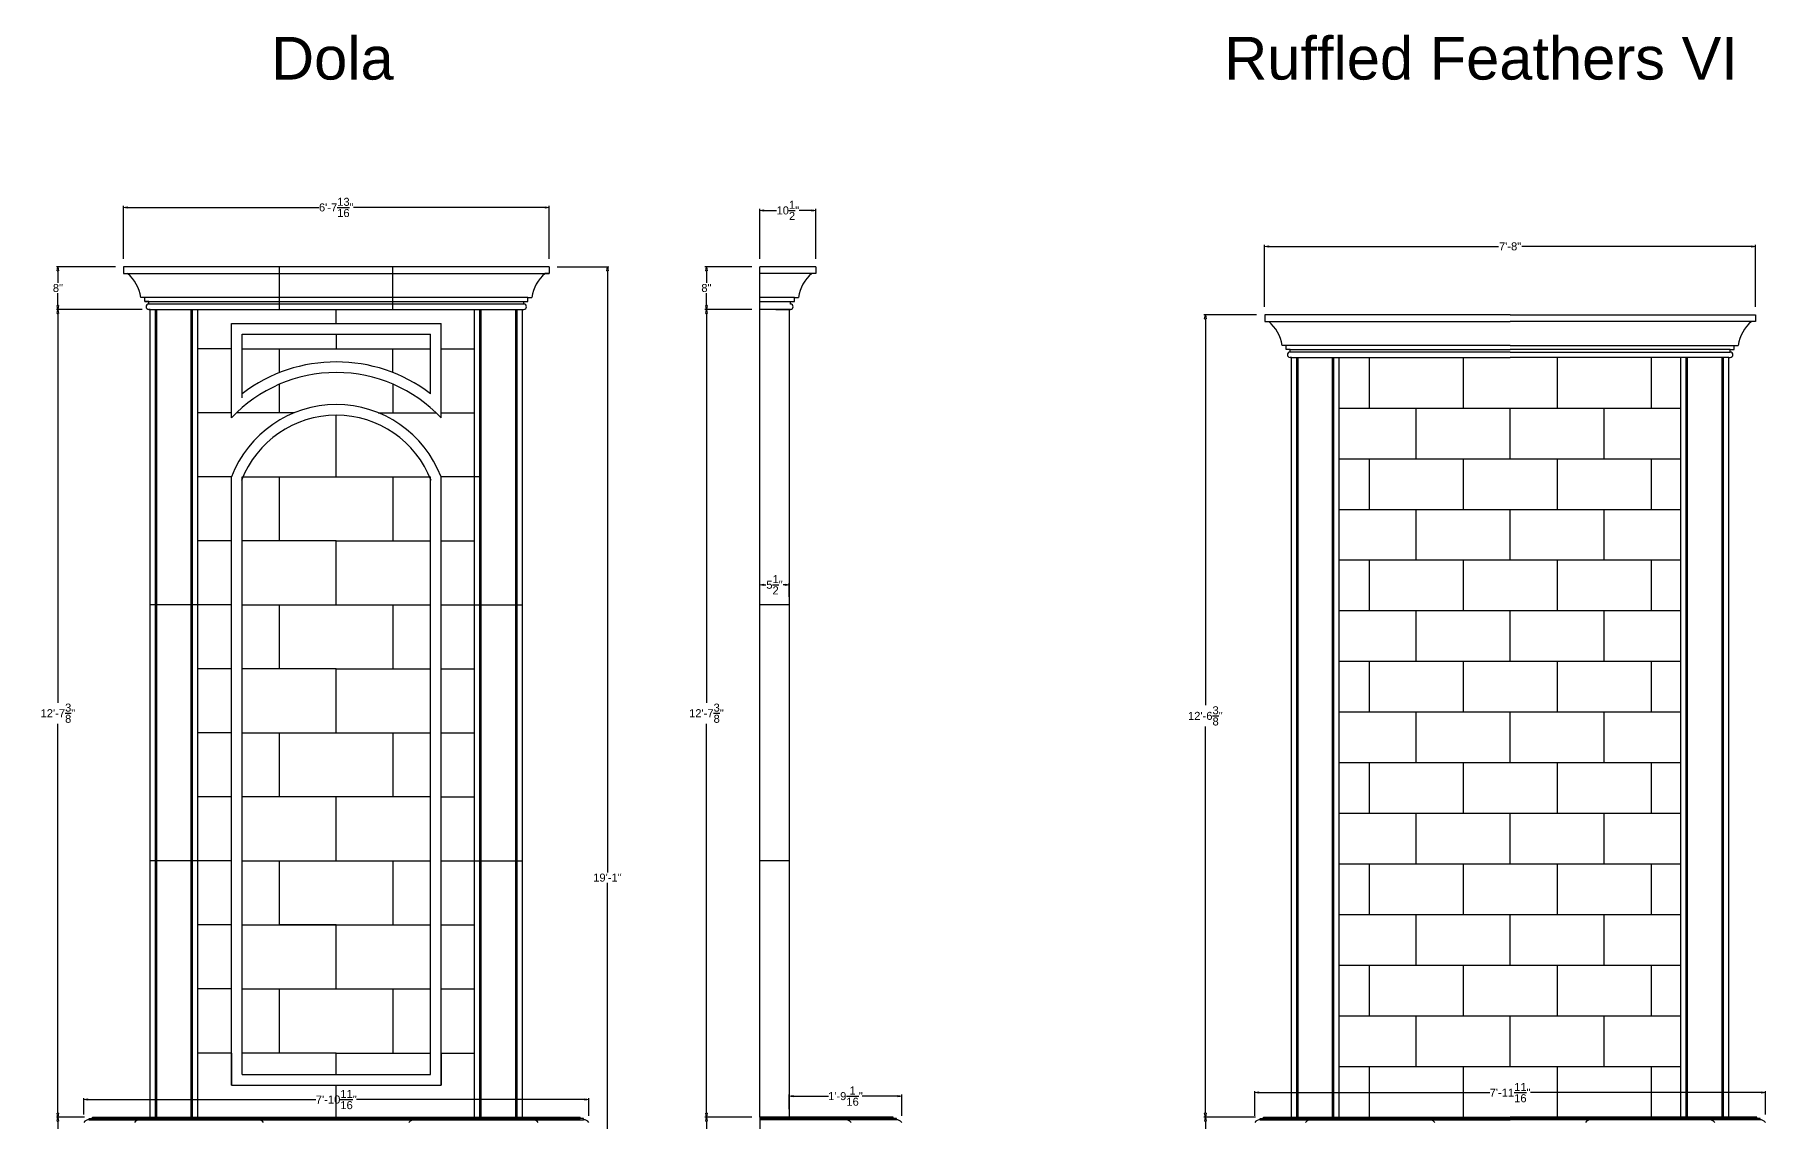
# Model space of a CAD drawing. Header units: millimetres. Extents: x 1155 to 2227, y 540 to 1342.
# Drawn here: x 1402.5 to 1726.9, y 1137.9 to 1341.8 of the extents above; entities that cross this region are included whole.
import ezdxf

# ---------------------------------------------------------------- set-up
doc = ezdxf.new("R2010")
doc.units = ezdxf.units.MM
doc.layers.add('dimension', color=4, linetype='Continuous')
doc.layers.add('text', color=4, linetype='Continuous')
doc.styles.get("Standard").update_dxf_attribs({"font": 'arial.ttf'})
doc.dimstyles.new('25', dxfattribs={"dimscale": 1.5, "dimtxt": 1, "dimasz": 0.5, "dimexe": 0.1875, "dimexo": 1, "dimgap": 0.125, "dimtad": 0, "dimtih": 1, "dimtoh": 1, "dimdec": 4, "dimzin": 4, "dimdsep": 46, "dimlunit": 4, "dimtxsty": 'Standard', "dimblk1": 'CLOSEDBLANK', "dimblk2": 'CLOSEDBLANK', "dimsah": 1, "dimcen": -1, "dimclrd": 256, "dimclre": 256, "dimclrt": 256, "dimadec": 0, "dimazin": 0, "dimtfac": 1, "dimtdec": 4, "dimtofl": 0, "dimtmove": 0, "dimatfit": 3, "dimldrblk": 'CLOSEDBLANK', "dimfxl": 1, "dimtolj": 1, "dimtzin": 4, "dimarcsym": 0})

# ---------------------------------------------------------------- blocks, each defined once
blk = doc.blocks.new('_CLOSEDBLANK')
at = {"color": 0, "linetype": 'ByBlock'}
for p, q in [((-1, 0.17), (0, 0)), ((-1, 0.17), (-1, -0.17)), ((0, 0), (-1, -0.17))]:
    blk.add_line(p, q, dxfattribs=at)
blk = doc.blocks.new('*D271')
at = {"layer": 'Defpoints', "color": 0, "transparency": 16777216}
for p in [(1498.92, 1309.42), (1419.13, 1298.31), (1498.92, 1298.31)]:
    blk.add_point(p, dxfattribs=at)
at = {"layer": 'dimension', "lineweight": -2, "transparency": 16777216}
for p, q in [((1419.13, 1299.81), (1419.13, 1309.7)), ((1419.88, 1309.42), (1455.78, 1309.42)), ((1498.17, 1309.42), (1462.26, 1309.42)), ((1498.92, 1299.81), (1498.92, 1309.7))]:
    blk.add_line(p, q, dxfattribs=at)
at = {"layer": 'dimension', "lineweight": -2, "transparency": 16777216, "xscale": 0.75, "yscale": 0.75, "zscale": 0.75, "rotation": 180}
blk.add_blockref('_CLOSEDBLANK', (1419.13, 1309.42), dxfattribs=at)
at = {"layer": 'dimension', "lineweight": -2, "transparency": 16777216, "xscale": 0.75, "yscale": 0.75, "zscale": 0.75}
blk.add_blockref('_CLOSEDBLANK', (1498.92, 1309.42), dxfattribs=at)
at = {"layer": 'dimension', "transparency": 16777216, "insert": (1459.02, 1309.42), "char_height": 1.5, "attachment_point": 5}
blk.add_mtext('\\A1;6\'-7{\\H1.000000x;\\S13/16;}"', dxfattribs=at)
blk = doc.blocks.new('*D272')
at = {"layer": 'Defpoints', "color": 0, "transparency": 16777216}
for p in [(1538.4, 1308.86), (1538.4, 1298.31), (1548.9, 1298.31)]:
    blk.add_point(p, dxfattribs=at)
at = {"layer": 'dimension', "lineweight": -2, "transparency": 16777216}
for p, q in [((1538.4, 1299.81), (1538.4, 1309.14)), ((1539.15, 1308.86), (1541.54, 1308.86)), ((1548.15, 1308.86), (1545.76, 1308.86)), ((1548.9, 1299.81), (1548.9, 1309.14))]:
    blk.add_line(p, q, dxfattribs=at)
at = {"layer": 'dimension', "lineweight": -2, "transparency": 16777216, "xscale": 0.75, "yscale": 0.75, "zscale": 0.75, "rotation": 180}
blk.add_blockref('_CLOSEDBLANK', (1538.4, 1308.86), dxfattribs=at)
at = {"layer": 'dimension', "lineweight": -2, "transparency": 16777216, "xscale": 0.75, "yscale": 0.75, "zscale": 0.75}
blk.add_blockref('_CLOSEDBLANK', (1548.9, 1308.86), dxfattribs=at)
at = {"layer": 'dimension', "transparency": 16777216, "insert": (1543.65, 1308.86), "char_height": 1.5, "attachment_point": 5}
blk.add_mtext('\\A1;10{\\H1.000000x;\\S1/2;}"', dxfattribs=at)
blk = doc.blocks.new('*D273')
at = {"layer": 'Defpoints', "color": 0, "transparency": 16777216}
for p in [(1543.9, 1238.7), (1538.4, 1234.94), (1543.9, 1234.94)]:
    blk.add_point(p, dxfattribs=at)
at = {"layer": 'dimension', "lineweight": -2, "transparency": 16777216}
for p, q in [((1538.4, 1236.44), (1538.4, 1238.98)), ((1539.15, 1238.7), (1539.55, 1238.7)), ((1543.15, 1238.7), (1542.75, 1238.7)), ((1543.9, 1236.44), (1543.9, 1238.98))]:
    blk.add_line(p, q, dxfattribs=at)
at = {"layer": 'dimension', "lineweight": -2, "transparency": 16777216, "xscale": 0.75, "yscale": 0.75, "zscale": 0.75, "rotation": 180}
blk.add_blockref('_CLOSEDBLANK', (1538.4, 1238.7), dxfattribs=at)
at = {"layer": 'dimension', "lineweight": -2, "transparency": 16777216, "xscale": 0.75, "yscale": 0.75, "zscale": 0.75}
blk.add_blockref('_CLOSEDBLANK', (1543.9, 1238.7), dxfattribs=at)
at = {"layer": 'dimension', "transparency": 16777216, "insert": (1541.15, 1238.7), "char_height": 1.5, "attachment_point": 5}
blk.add_mtext('\\A1;5{\\H1.000000x;\\S1/2;}"', dxfattribs=at)
blk = doc.blocks.new('*D274')
at = {"layer": 'Defpoints', "color": 0, "transparency": 16777216}
for p in [(1538.4, 1298.31), (1528.39, 1290.31), (1538.4, 1290.31)]:
    blk.add_point(p, dxfattribs=at)
at = {"layer": 'dimension', "lineweight": -2, "transparency": 16777216}
for p, q in [((1536.9, 1298.31), (1528.11, 1298.31)), ((1528.39, 1297.56), (1528.39, 1295.26)), ((1528.39, 1291.06), (1528.39, 1293.35)), ((1536.9, 1290.31), (1528.11, 1290.31))]:
    blk.add_line(p, q, dxfattribs=at)
at = {"layer": 'dimension', "lineweight": -2, "transparency": 16777216, "xscale": 0.75, "yscale": 0.75, "zscale": 0.75}
for p, rotation in [((1528.39, 1298.31), 90), ((1528.39, 1290.31), 270)]:
    blk.add_blockref('_CLOSEDBLANK', p, dxfattribs=dict(at, rotation=rotation))
at = {"layer": 'dimension', "transparency": 16777216, "insert": (1528.39, 1294.31), "char_height": 1.5, "attachment_point": 5}
blk.add_mtext('\\A1;8"', dxfattribs=at)
blk = doc.blocks.new('*D275')
at = {"layer": 'Defpoints', "color": 0, "transparency": 16777216}
for p in [(1538.4, 1290.31), (1528.39, 1138.94), (1538.4, 1138.94)]:
    blk.add_point(p, dxfattribs=at)
at = {"layer": 'dimension', "lineweight": -2, "transparency": 16777216}
for p, q in [((1536.9, 1290.31), (1528.11, 1290.31)), ((1528.39, 1289.56), (1528.39, 1216.59)), ((1528.39, 1139.69), (1528.39, 1212.66)), ((1536.9, 1138.94), (1528.11, 1138.94))]:
    blk.add_line(p, q, dxfattribs=at)
at = {"layer": 'dimension', "lineweight": -2, "transparency": 16777216, "xscale": 0.75, "yscale": 0.75, "zscale": 0.75}
for p, rotation in [((1528.39, 1290.31), 90), ((1528.39, 1138.94), 270)]:
    blk.add_blockref('_CLOSEDBLANK', p, dxfattribs=dict(at, rotation=rotation))
at = {"layer": 'dimension', "transparency": 16777216, "insert": (1528.39, 1214.63), "char_height": 1.5, "attachment_point": 5}
blk.add_mtext('\\A1;12\'-7{\\H1.000000x;\\S3/8;}"', dxfattribs=at)
blk = doc.blocks.new('*D276')
at = {"layer": 'Defpoints', "color": 0, "transparency": 16777216}
for p in [(1538.4, 1138.94), (1528.4, 1071.31), (1538.4, 1071.31)]:
    blk.add_point(p, dxfattribs=at)
at = {"layer": 'dimension', "lineweight": -2, "transparency": 16777216}
for p, q in [((1536.9, 1138.94), (1528.12, 1138.94)), ((1528.4, 1138.19), (1528.4, 1107.09)), ((1528.4, 1072.06), (1528.4, 1103.16)), ((1536.9, 1071.31), (1528.12, 1071.31))]:
    blk.add_line(p, q, dxfattribs=at)
at = {"layer": 'dimension', "lineweight": -2, "transparency": 16777216, "xscale": 0.75, "yscale": 0.75, "zscale": 0.75}
for p, rotation in [((1528.4, 1138.94), 90), ((1528.4, 1071.31), 270)]:
    blk.add_blockref('_CLOSEDBLANK', p, dxfattribs=dict(at, rotation=rotation))
at = {"layer": 'dimension', "transparency": 16777216, "insert": (1528.4, 1105.13), "char_height": 1.5, "attachment_point": 5}
blk.add_mtext('\\A1;5\'-7{\\H1.000000x;\\S5/8;}"', dxfattribs=at)
blk = doc.blocks.new('*D279')
at = {"layer": 'Defpoints', "color": 0, "transparency": 16777216}
for p in [(1413.31, 1138.94), (1406.85, 1069.31), (1419.52, 1069.31)]:
    blk.add_point(p, dxfattribs=at)
at = {"layer": 'dimension', "lineweight": -2, "transparency": 16777216}
for p, q in [((1411.81, 1138.94), (1406.57, 1138.94)), ((1406.85, 1138.19), (1406.85, 1106.09)), ((1406.85, 1070.06), (1406.85, 1102.16)), ((1418.02, 1069.31), (1406.57, 1069.31))]:
    blk.add_line(p, q, dxfattribs=at)
at = {"layer": 'dimension', "lineweight": -2, "transparency": 16777216, "xscale": 0.75, "yscale": 0.75, "zscale": 0.75}
for p, rotation in [((1406.85, 1138.94), 90), ((1406.85, 1069.31), 270)]:
    blk.add_blockref('_CLOSEDBLANK', p, dxfattribs=dict(at, rotation=rotation))
at = {"layer": 'dimension', "transparency": 16777216, "insert": (1406.85, 1104.13), "char_height": 1.5, "attachment_point": 5}
blk.add_mtext('\\A1;5\'-9{\\H1.000000x;\\S5/8;}"', dxfattribs=at)
blk = doc.blocks.new('*D280')
at = {"layer": 'Defpoints', "color": 0, "transparency": 16777216}
for p in [(1506.37, 1142.23), (1411.68, 1137.94), (1506.37, 1137.69)]:
    blk.add_point(p, dxfattribs=at)
at = {"layer": 'dimension', "lineweight": -2, "transparency": 16777216}
for p, q in [((1411.68, 1139.44), (1411.68, 1142.51)), ((1412.43, 1142.23), (1455.21, 1142.23)), ((1505.62, 1142.23), (1462.84, 1142.23)), ((1506.37, 1139.19), (1506.37, 1142.51))]:
    blk.add_line(p, q, dxfattribs=at)
at = {"layer": 'dimension', "lineweight": -2, "transparency": 16777216, "xscale": 0.75, "yscale": 0.75, "zscale": 0.75, "rotation": 180}
blk.add_blockref('_CLOSEDBLANK', (1411.68, 1142.23), dxfattribs=at)
at = {"layer": 'dimension', "lineweight": -2, "transparency": 16777216, "xscale": 0.75, "yscale": 0.75, "zscale": 0.75}
blk.add_blockref('_CLOSEDBLANK', (1506.37, 1142.23), dxfattribs=at)
at = {"layer": 'dimension', "transparency": 16777216, "insert": (1459.02, 1142.23), "char_height": 1.5, "attachment_point": 5}
blk.add_mtext('\\A1;7\'-10{\\H1.000000x;\\S11/16;}"', dxfattribs=at)
blk = doc.blocks.new('*D281')
at = {"layer": 'Defpoints', "color": 0, "transparency": 16777216}
for p in [(1543.9, 1142.87), (1543.9, 1138.94), (1564.99, 1137.69)]:
    blk.add_point(p, dxfattribs=at)
at = {"layer": 'dimension', "lineweight": -2, "transparency": 16777216}
for p, q in [((1543.9, 1140.44), (1543.9, 1143.15)), ((1544.65, 1142.87), (1551.28, 1142.87)), ((1564.24, 1142.87), (1557.61, 1142.87)), ((1564.99, 1139.19), (1564.99, 1143.15))]:
    blk.add_line(p, q, dxfattribs=at)
at = {"layer": 'dimension', "lineweight": -2, "transparency": 16777216, "xscale": 0.75, "yscale": 0.75, "zscale": 0.75, "rotation": 180}
blk.add_blockref('_CLOSEDBLANK', (1543.9, 1142.87), dxfattribs=at)
at = {"layer": 'dimension', "lineweight": -2, "transparency": 16777216, "xscale": 0.75, "yscale": 0.75, "zscale": 0.75}
blk.add_blockref('_CLOSEDBLANK', (1564.99, 1142.87), dxfattribs=at)
at = {"layer": 'dimension', "transparency": 16777216, "insert": (1554.44, 1142.87), "char_height": 1.5, "attachment_point": 5}
blk.add_mtext('\\A1;1\'-9{\\H1.000000x;\\S1/16;}"', dxfattribs=at)
blk = doc.blocks.new('*D286')
at = {"layer": 'Defpoints', "color": 0, "transparency": 16777216}
for p in [(1498.92, 1298.31), (1498.52, 1069.31), (1509.84, 1069.31)]:
    blk.add_point(p, dxfattribs=at)
at = {"layer": 'dimension', "lineweight": -2, "transparency": 16777216}
for p, q in [((1500.42, 1298.31), (1510.12, 1298.31)), ((1509.84, 1297.56), (1509.84, 1184.76)), ((1509.84, 1070.06), (1509.84, 1182.85)), ((1500.02, 1069.31), (1510.12, 1069.31))]:
    blk.add_line(p, q, dxfattribs=at)
at = {"layer": 'dimension', "lineweight": -2, "transparency": 16777216, "xscale": 0.75, "yscale": 0.75, "zscale": 0.75}
for p, rotation in [((1509.84, 1298.31), 90), ((1509.84, 1069.31), 270)]:
    blk.add_blockref('_CLOSEDBLANK', p, dxfattribs=dict(at, rotation=rotation))
at = {"layer": 'dimension', "transparency": 16777216, "insert": (1509.84, 1183.81), "char_height": 1.5, "attachment_point": 5}
blk.add_mtext('\\A1;19\'-1"', dxfattribs=at)
blk = doc.blocks.new('*D289')
at = {"layer": 'Defpoints', "color": 0, "transparency": 16777216}
for p in [(1621.93, 1138.94), (1632.81, 1138.94), (1632.17, 1069.31)]:
    blk.add_point(p, dxfattribs=at)
at = {"layer": 'dimension', "lineweight": -2, "transparency": 16777216}
for p, q in [((1631.31, 1138.94), (1621.65, 1138.94)), ((1621.93, 1138.19), (1621.93, 1106.09)), ((1621.93, 1070.06), (1621.93, 1102.16)), ((1630.67, 1069.31), (1621.65, 1069.31))]:
    blk.add_line(p, q, dxfattribs=at)
at = {"layer": 'dimension', "lineweight": -2, "transparency": 16777216, "xscale": 0.75, "yscale": 0.75, "zscale": 0.75}
for p, rotation in [((1621.93, 1138.94), 90), ((1621.93, 1069.31), 270)]:
    blk.add_blockref('_CLOSEDBLANK', p, dxfattribs=dict(at, rotation=rotation))
at = {"layer": 'dimension', "transparency": 16777216, "insert": (1621.93, 1104.13), "char_height": 1.5, "attachment_point": 5}
blk.add_mtext('\\A1;5\'-9{\\H1.000000x;\\S5/8;}"', dxfattribs=at)
blk = doc.blocks.new('*D294')
at = {"layer": 'Defpoints', "color": 0, "transparency": 16777216}
for p in [(1621.9, 1289.31), (1633.02, 1289.31), (1632.81, 1138.94)]:
    blk.add_point(p, dxfattribs=at)
at = {"layer": 'dimension', "lineweight": -2, "transparency": 16777216}
for p, q in [((1631.52, 1289.31), (1621.62, 1289.31)), ((1621.9, 1288.56), (1621.9, 1216.11)), ((1621.9, 1139.69), (1621.9, 1212.14)), ((1631.31, 1138.94), (1621.62, 1138.94))]:
    blk.add_line(p, q, dxfattribs=at)
at = {"layer": 'dimension', "lineweight": -2, "transparency": 16777216, "xscale": 0.75, "yscale": 0.75, "zscale": 0.75}
for p, rotation in [((1621.9, 1289.31), 90), ((1621.9, 1138.94), 270)]:
    blk.add_blockref('_CLOSEDBLANK', p, dxfattribs=dict(at, rotation=rotation))
at = {"layer": 'dimension', "transparency": 16777216, "insert": (1621.9, 1214.13), "char_height": 1.5, "attachment_point": 5}
blk.add_mtext('\\A1;12\'-6{\\H1.000000x;\\S3/8;}"', dxfattribs=at)
blk = doc.blocks.new('*D295')
at = {"layer": 'Defpoints', "color": 0, "transparency": 16777216}
for p in [(1725.02, 1302.11), (1633.02, 1289.31), (1725.02, 1289.31)]:
    blk.add_point(p, dxfattribs=at)
at = {"layer": 'dimension', "lineweight": -2, "transparency": 16777216}
for p, q in [((1633.02, 1290.81), (1633.02, 1302.4)), ((1633.77, 1302.11), (1676.85, 1302.11)), ((1724.27, 1302.11), (1681.2, 1302.11)), ((1725.02, 1290.81), (1725.02, 1302.4))]:
    blk.add_line(p, q, dxfattribs=at)
at = {"layer": 'dimension', "lineweight": -2, "transparency": 16777216, "xscale": 0.75, "yscale": 0.75, "zscale": 0.75, "rotation": 180}
blk.add_blockref('_CLOSEDBLANK', (1633.02, 1302.11), dxfattribs=at)
at = {"layer": 'dimension', "lineweight": -2, "transparency": 16777216, "xscale": 0.75, "yscale": 0.75, "zscale": 0.75}
blk.add_blockref('_CLOSEDBLANK', (1725.02, 1302.11), dxfattribs=at)
at = {"layer": 'dimension', "transparency": 16777216, "insert": (1679.02, 1302.11), "char_height": 1.5, "attachment_point": 5}
blk.add_mtext('\\A1;7\'-8"', dxfattribs=at)
blk = doc.blocks.new('*D296')
at = {"layer": 'Defpoints', "color": 0, "transparency": 16777216}
for p in [(1726.87, 1143.52), (1631.18, 1137.69), (1726.87, 1137.94)]:
    blk.add_point(p, dxfattribs=at)
at = {"layer": 'dimension', "lineweight": -2, "transparency": 16777216}
for p, q in [((1631.18, 1139.19), (1631.18, 1143.8)), ((1631.93, 1143.52), (1675.21, 1143.52)), ((1726.12, 1143.52), (1682.84, 1143.52)), ((1726.87, 1139.44), (1726.87, 1143.8))]:
    blk.add_line(p, q, dxfattribs=at)
at = {"layer": 'dimension', "lineweight": -2, "transparency": 16777216, "xscale": 0.75, "yscale": 0.75, "zscale": 0.75, "rotation": 180}
blk.add_blockref('_CLOSEDBLANK', (1631.18, 1143.52), dxfattribs=at)
at = {"layer": 'dimension', "lineweight": -2, "transparency": 16777216, "xscale": 0.75, "yscale": 0.75, "zscale": 0.75}
blk.add_blockref('_CLOSEDBLANK', (1726.87, 1143.52), dxfattribs=at)
at = {"layer": 'dimension', "transparency": 16777216, "insert": (1679.02, 1143.52), "char_height": 1.5, "attachment_point": 5}
blk.add_mtext('\\A1;7\'-11{\\H1.000000x;\\S11/16;}"', dxfattribs=at)
blk = doc.blocks.new('*D370')
at = {"layer": 'Defpoints', "color": 0, "transparency": 16777216}
for p in [(1406.85, 1290.31), (1424.13, 1290.31), (1413.31, 1138.94)]:
    blk.add_point(p, dxfattribs=at)
at = {"layer": 'dimension', "lineweight": -2, "transparency": 16777216}
for p, q in [((1422.63, 1290.31), (1406.57, 1290.31)), ((1406.85, 1289.56), (1406.85, 1216.59)), ((1406.85, 1139.69), (1406.85, 1212.66)), ((1411.81, 1138.94), (1406.57, 1138.94))]:
    blk.add_line(p, q, dxfattribs=at)
at = {"layer": 'dimension', "lineweight": -2, "transparency": 16777216, "xscale": 0.75, "yscale": 0.75, "zscale": 0.75}
for p, rotation in [((1406.85, 1290.31), 90), ((1406.85, 1138.94), 270)]:
    blk.add_blockref('_CLOSEDBLANK', p, dxfattribs=dict(at, rotation=rotation))
at = {"layer": 'dimension', "transparency": 16777216, "insert": (1406.85, 1214.63), "char_height": 1.5, "attachment_point": 5}
blk.add_mtext('\\A1;12\'-7{\\H1.000000x;\\S3/8;}"', dxfattribs=at)
blk = doc.blocks.new('*D371')
at = {"layer": 'Defpoints', "color": 0, "transparency": 16777216}
for p in [(1406.85, 1298.31), (1419.13, 1298.31), (1424.13, 1290.31)]:
    blk.add_point(p, dxfattribs=at)
at = {"layer": 'dimension', "lineweight": -2, "transparency": 16777216}
for p, q in [((1417.63, 1298.31), (1406.57, 1298.31)), ((1406.85, 1297.56), (1406.85, 1295.26)), ((1406.85, 1291.06), (1406.85, 1293.35)), ((1422.63, 1290.31), (1406.57, 1290.31))]:
    blk.add_line(p, q, dxfattribs=at)
at = {"layer": 'dimension', "lineweight": -2, "transparency": 16777216, "xscale": 0.75, "yscale": 0.75, "zscale": 0.75}
for p, rotation in [((1406.85, 1298.31), 90), ((1406.85, 1290.31), 270)]:
    blk.add_blockref('_CLOSEDBLANK', p, dxfattribs=dict(at, rotation=rotation))
at = {"layer": 'dimension', "transparency": 16777216, "insert": (1406.85, 1294.31), "char_height": 1.5, "attachment_point": 5}
blk.add_mtext('\\A1;8"', dxfattribs=at)

msp = doc.modelspace()

# ---------------------------------------------------------------- linework, layer by layer
at = {"color": 0}
for p, q in [((1419.12733, 1298.30549), (1419.12733, 1297.05549)), ((1498.92067, 1298.30549), (1419.12733, 1298.30549)), ((1448.399, 1290.30549), (1448.399, 1298.30549)), ((1469.649, 1290.30549), (1469.649, 1298.30549)), ((1498.92067, 1298.30549), (1498.92067, 1297.05549)), ((1538.39947, 1138.94461), (1538.39947, 1298.30549)), ((1548.89947, 1298.30549), (1538.39947, 1298.30549)), ((1548.89947, 1298.30549), (1548.89947, 1297.05549)), ((1419.12733, 1297.05549), (1419.87733, 1297.05549)), ((1419.12733, 1297.05549), (1498.92067, 1297.05549)), ((1498.92067, 1297.05549), (1498.17067, 1297.05549)), ((1548.89947, 1297.05549), (1538.39947, 1297.05549)), ((1548.89947, 1297.05549), (1548.14947, 1297.05549)), ((1423.12733, 1292.55549), (1422.37733, 1292.55549)), ((1494.92067, 1292.55549), (1422.37733, 1292.55549)), ((1423.12733, 1291.80549), (1423.12733, 1292.55549)), ((1423.87733, 1291.80549), (1423.12733, 1291.80549)), ((1423.87733, 1291.80549), (1423.12733, 1291.80549)), ((1423.12733, 1291.80549), (1494.92067, 1291.80549)), ((1423.87733, 1291.30549), (1423.87733, 1291.80549)), ((1423.87733, 1291.30549), (1423.87733, 1291.80549)), ((1494.17067, 1291.30549), (1423.87733, 1291.30549)), ((1494.17067, 1291.30549), (1494.17067, 1291.80549)), ((1494.17067, 1291.80549), (1494.92067, 1291.80549)), ((1494.17067, 1291.30549), (1494.17067, 1291.80549)), ((1494.17067, 1291.80549), (1494.92067, 1291.80549)), ((1494.92067, 1291.80549), (1494.92067, 1292.55549)), ((1494.92067, 1292.55549), (1495.67067, 1292.55549)), ((1544.89947, 1292.55549), (1538.39947, 1292.55549)), ((1538.39947, 1291.80549), (1544.14947, 1291.80549)), ((1544.14947, 1291.30549), (1544.14947, 1291.80549)), ((1544.14947, 1291.80549), (1544.89947, 1291.80549)), ((1544.14947, 1291.30549), (1544.14947, 1291.80549)), ((1544.89947, 1291.80549), (1544.89947, 1292.55549)), ((1544.89947, 1292.55549), (1545.64947, 1292.55549)), ((1424.12733, 1290.30549), (1423.87733, 1290.30549)), ((1424.12733, 1290.30549), (1423.87733, 1290.30549)), ((1423.87733, 1290.30549), (1494.17067, 1290.30549)), ((1424.12733, 1138.94461), (1424.12733, 1290.30549)), ((1425.12733, 1138.94461), (1425.12733, 1290.30549)), ((1425.37733, 1138.94461), (1425.37733, 1290.30549)), ((1431.85228, 1138.94461), (1431.85228, 1290.30549)), ((1432.10228, 1138.94461), (1432.10228, 1290.30549)), ((1433.10228, 1138.94461), (1433.10228, 1290.30549)), ((1459.024, 1287.64154), (1459.024, 1290.30549)), ((1484.94572, 1138.94461), (1484.94572, 1290.30549)), ((1485.94572, 1138.94461), (1485.94572, 1290.30549)), ((1486.19572, 1138.94461), (1486.19572, 1290.30549)), ((1492.67067, 1138.94461), (1492.67067, 1290.30549)), ((1492.92067, 1138.94461), (1492.92067, 1290.30549)), ((1493.92067, 1138.94461), (1493.92067, 1290.30549)), ((1493.92067, 1290.30549), (1494.17067, 1290.30549)), ((1493.92067, 1290.30549), (1494.17067, 1290.30549)), ((1544.14947, 1290.30549), (1538.39947, 1290.30549)), ((1541.39947, 1290.30549), (1543.89947, 1290.30549)), ((1543.89947, 1290.30549), (1544.14947, 1290.30549)), ((1543.89947, 1290.30549), (1544.14947, 1290.30549)), ((1543.89947, 1290.30549), (1543.89947, 1138.94461)), ((1633.024, 1289.30581), (1633.024, 1288.05581)), ((1679.024, 1289.30581), (1633.024, 1289.30581)), ((1633.024, 1288.05581), (1633.774, 1288.05581)), ((1633.774, 1288.05581), (1679.024, 1288.05581)), ((1679.024, 1289.30581), (1725.024, 1289.30581)), ((1724.274, 1288.05581), (1679.024, 1288.05581)), ((1725.024, 1288.05581), (1724.274, 1288.05581)), ((1725.024, 1289.30581), (1725.024, 1288.05581)), ((1439.399, 1287.64154), (1478.649, 1287.64154)), ((1439.399, 1270.01414), (1439.399, 1287.64154)), ((1441.399, 1285.64154), (1476.649, 1285.64154)), ((1441.399, 1273.72159), (1441.399, 1285.64154)), ((1459.024, 1285.64154), (1459.024, 1282.94461)), ((1476.649, 1274.50022), (1476.649, 1285.64154)), ((1478.649, 1270.01414), (1478.649, 1287.64154)), ((1439.399, 1282.94461), (1433.10228, 1282.94461)), ((1441.399, 1282.94461), (1476.649, 1282.94461)), ((1448.399, 1278.45419), (1448.399, 1282.94461)), ((1469.649, 1278.45419), (1469.649, 1282.94461)), ((1478.649, 1282.94461), (1484.94572, 1282.94461)), ((1637.024, 1283.55581), (1636.274, 1283.55581)), ((1637.024, 1282.80581), (1637.024, 1283.55581)), ((1679.024, 1283.55581), (1637.024, 1283.55581)), ((1637.774, 1282.80581), (1637.024, 1282.80581)), ((1637.774, 1282.80581), (1637.024, 1282.80581)), ((1637.774, 1282.30581), (1637.774, 1282.80581)), ((1637.774, 1282.30581), (1637.774, 1282.80581)), ((1637.774, 1282.80581), (1679.024, 1282.80581)), ((1679.024, 1282.30581), (1637.774, 1282.30581)), ((1679.024, 1283.55581), (1721.024, 1283.55581)), ((1720.274, 1282.80581), (1679.024, 1282.80581)), ((1679.024, 1282.30581), (1720.274, 1282.30581)), ((1720.274, 1282.30581), (1720.274, 1282.80581)), ((1720.274, 1282.80581), (1721.024, 1282.80581)), ((1720.274, 1282.30581), (1720.274, 1282.80581)), ((1720.274, 1282.80581), (1721.024, 1282.80581)), ((1721.024, 1282.80581), (1721.024, 1283.55581)), ((1721.024, 1283.55581), (1721.774, 1283.55581)), ((1638.024, 1281.30581), (1637.774, 1281.30581)), ((1638.024, 1281.30581), (1637.774, 1281.30581)), ((1638.024, 1281.30581), (1679.024, 1281.30581)), ((1638.024, 1138.94461), (1638.024, 1281.30581)), ((1639.024, 1138.94461), (1639.024, 1281.30581)), ((1639.274, 1138.94461), (1639.274, 1281.30581)), ((1645.74895, 1138.94461), (1645.74895, 1281.30581)), ((1645.99895, 1138.94461), (1645.99895, 1281.30581)), ((1646.99895, 1138.94461), (1646.99895, 1281.30581)), ((1652.60228, 1281.30581), (1652.60228, 1271.81506)), ((1670.21676, 1281.30581), (1670.21676, 1271.81506)), ((1720.024, 1281.30581), (1679.024, 1281.30581)), ((1687.83124, 1281.30581), (1687.83124, 1271.81506)), ((1705.44572, 1281.30581), (1705.44572, 1271.81506)), ((1711.04905, 1138.94461), (1711.04905, 1281.30581)), ((1712.04905, 1138.94461), (1712.04905, 1281.30581)), ((1712.29905, 1138.94461), (1712.29905, 1281.30581)), ((1718.774, 1138.94461), (1718.774, 1281.30581)), ((1719.024, 1138.94461), (1719.024, 1281.30581)), ((1720.024, 1281.30581), (1720.274, 1281.30581)), ((1720.024, 1281.30581), (1720.274, 1281.30581)), ((1720.024, 1138.94461), (1720.024, 1281.30581)), ((1448.399, 1270.94461), (1448.399, 1276.29224)), ((1469.649, 1276.29224), (1469.649, 1270.94461)), ((1646.99895, 1271.81506), (1711.04905, 1271.81506)), ((1661.40952, 1262.32431), (1661.40952, 1271.81506)), ((1679.024, 1262.32431), (1679.024, 1271.81506)), ((1696.63848, 1262.32431), (1696.63848, 1271.81506)), ((1439.399, 1270.94461), (1433.10228, 1270.94461)), ((1451.16482, 1270.94461), (1440.32195, 1270.94461)), ((1459.024, 1258.94461), (1459.024, 1270.47069)), ((1466.88318, 1270.94461), (1477.72605, 1270.94461)), ((1478.649, 1270.94461), (1484.94572, 1270.94461)), ((1646.99895, 1262.32431), (1711.04905, 1262.32431)), ((1652.60228, 1262.32431), (1652.60228, 1252.83357)), ((1670.21676, 1262.32431), (1670.21676, 1252.83357)), ((1687.83124, 1262.32431), (1687.83124, 1252.83357)), ((1705.44572, 1262.32431), (1705.44572, 1252.83357)), ((1439.399, 1258.94461), (1433.10228, 1258.94461)), ((1439.399, 1144.94461), (1439.399, 1258.94461)), ((1441.399, 1146.94461), (1441.399, 1258.94461)), ((1441.399, 1258.94461), (1476.649, 1258.94461)), ((1448.399, 1246.94461), (1448.399, 1258.94461)), ((1469.649, 1258.94461), (1469.649, 1246.94461)), ((1476.649, 1146.94461), (1476.649, 1258.94461)), ((1478.649, 1144.94461), (1478.649, 1258.94461)), ((1486.19572, 1258.94461), (1478.649, 1258.94461)), ((1646.99895, 1252.83357), (1711.04905, 1252.83357)), ((1661.40952, 1243.34282), (1661.40952, 1252.83357)), ((1679.024, 1243.34282), (1679.024, 1252.83357)), ((1696.63848, 1243.34282), (1696.63848, 1252.83357)), ((1439.399, 1246.94461), (1433.10228, 1246.94461)), ((1459.024, 1246.94461), (1441.399, 1246.94461)), ((1459.024, 1234.94461), (1459.024, 1246.94461)), ((1459.024, 1246.94461), (1476.649, 1246.94461)), ((1478.649, 1246.94461), (1484.94572, 1246.94461)), ((1646.99895, 1243.34282), (1711.04905, 1243.34282)), ((1652.60228, 1243.34282), (1652.60228, 1233.85207)), ((1670.21676, 1243.34282), (1670.21676, 1233.85207)), ((1687.83124, 1243.34282), (1687.83124, 1233.85207)), ((1705.44572, 1243.34282), (1705.44572, 1233.85207)), ((1439.399, 1234.94461), (1424.12733, 1234.94461)), ((1441.399, 1234.94461), (1476.649, 1234.94461)), ((1448.399, 1222.94461), (1448.399, 1234.94461)), ((1469.649, 1234.94461), (1469.649, 1222.94461)), ((1478.649, 1234.94461), (1493.92067, 1234.94461)), ((1543.89947, 1234.94461), (1538.39947, 1234.94461)), ((1646.99895, 1233.85207), (1711.04905, 1233.85207)), ((1661.40952, 1224.36133), (1661.40952, 1233.85207)), ((1679.024, 1224.36133), (1679.024, 1233.85207)), ((1696.63848, 1224.36133), (1696.63848, 1233.85207)), ((1439.399, 1222.94461), (1433.10228, 1222.94461)), ((1459.024, 1222.94461), (1441.399, 1222.94461)), ((1459.024, 1210.94461), (1459.024, 1222.94461)), ((1459.024, 1222.94461), (1476.649, 1222.94461)), ((1478.649, 1222.94461), (1484.94572, 1222.94461)), ((1646.99895, 1224.36133), (1711.04905, 1224.36133)), ((1652.60228, 1224.36133), (1652.60228, 1214.87058)), ((1670.21676, 1224.36133), (1670.21676, 1214.87058)), ((1687.83124, 1224.36133), (1687.83124, 1214.87058)), ((1705.44572, 1224.36133), (1705.44572, 1214.87058)), ((1646.99895, 1214.87058), (1711.04905, 1214.87058)), ((1661.40952, 1205.37983), (1661.40952, 1214.87058)), ((1679.024, 1205.37983), (1679.024, 1214.87058)), ((1696.63848, 1205.37983), (1696.63848, 1214.87058)), ((1439.399, 1210.94461), (1433.10228, 1210.94461)), ((1441.399, 1210.94461), (1476.649, 1210.94461)), ((1448.399, 1198.94461), (1448.399, 1210.94461)), ((1469.649, 1210.94461), (1469.649, 1198.94461)), ((1478.649, 1210.94461), (1484.94572, 1210.94461)), ((1646.99895, 1205.37983), (1711.04905, 1205.37983)), ((1652.60228, 1205.37983), (1652.60228, 1195.88909)), ((1670.21676, 1205.37983), (1670.21676, 1195.88909)), ((1687.83124, 1205.37983), (1687.83124, 1195.88909)), ((1705.44572, 1205.37983), (1705.44572, 1195.88909)), ((1439.399, 1198.94461), (1433.10228, 1198.94461)), ((1476.649, 1198.94461), (1441.399, 1198.94461)), ((1459.024, 1186.94461), (1459.024, 1198.94461)), ((1478.649, 1198.94461), (1484.94572, 1198.94461)), ((1646.99895, 1195.88909), (1711.04905, 1195.88909)), ((1661.40952, 1186.39834), (1661.40952, 1195.88909)), ((1679.024, 1186.39834), (1679.024, 1195.88909)), ((1696.63848, 1186.39834), (1696.63848, 1195.88909)), ((1439.399, 1186.94461), (1424.12733, 1186.94461)), ((1441.399, 1186.94461), (1476.649, 1186.94461)), ((1448.399, 1174.94461), (1448.399, 1186.94461)), ((1469.649, 1186.94461), (1469.649, 1174.94461)), ((1478.649, 1186.94461), (1493.92067, 1186.94461)), ((1543.89947, 1186.94461), (1538.39947, 1186.94461)), ((1646.99895, 1186.39834), (1711.04905, 1186.39834)), ((1652.60228, 1186.39834), (1652.60228, 1176.90759)), ((1670.21676, 1186.39834), (1670.21676, 1176.90759)), ((1687.83124, 1186.39834), (1687.83124, 1176.90759)), ((1705.44572, 1186.39834), (1705.44572, 1176.90759)), ((1439.399, 1174.94461), (1433.10228, 1174.94461)), ((1441.399, 1174.94461), (1476.649, 1174.94461)), ((1459.024, 1174.94461), (1448.399, 1174.94461)), ((1459.024, 1162.94461), (1459.024, 1174.94461)), ((1478.649, 1174.94461), (1484.94572, 1174.94461)), ((1646.99895, 1176.90759), (1711.04905, 1176.90759)), ((1661.40952, 1167.41685), (1661.40952, 1176.90759)), ((1679.024, 1167.41685), (1679.024, 1176.90759)), ((1696.63848, 1167.41685), (1696.63848, 1176.90759)), ((1646.99895, 1167.41685), (1711.04905, 1167.41685)), ((1652.60228, 1167.41685), (1652.60228, 1157.9261)), ((1670.21676, 1167.41685), (1670.21676, 1157.9261)), ((1687.83124, 1167.41685), (1687.83124, 1157.9261)), ((1705.44572, 1167.41685), (1705.44572, 1157.9261)), ((1439.399, 1162.94461), (1433.10228, 1162.94461)), ((1441.399, 1162.94461), (1476.649, 1162.94461)), ((1448.399, 1150.94461), (1448.399, 1162.94461)), ((1469.649, 1162.94461), (1469.649, 1150.94461)), ((1478.649, 1162.94461), (1484.94572, 1162.94461)), ((1646.99895, 1157.9261), (1711.04905, 1157.9261)), ((1661.40952, 1148.43535), (1661.40952, 1157.9261)), ((1679.024, 1148.43535), (1679.024, 1157.9261)), ((1696.63848, 1148.43535), (1696.63848, 1157.9261)), ((1439.399, 1150.94461), (1433.10228, 1150.94461)), ((1439.399, 1150.94461), (1439.399, 1144.94461)), ((1448.399, 1150.94461), (1441.399, 1150.94461)), ((1459.024, 1150.94461), (1446.024, 1150.94461)), ((1459.024, 1146.94461), (1459.024, 1150.94461)), ((1459.024, 1150.94461), (1476.649, 1150.94461)), ((1478.649, 1150.94461), (1478.649, 1144.94461)), ((1478.649, 1150.94461), (1484.94572, 1150.94461)), ((1646.99895, 1148.43535), (1711.04905, 1148.43535)), ((1652.60228, 1148.43535), (1652.60228, 1138.94461)), ((1670.21676, 1148.43535), (1670.21676, 1138.94461)), ((1687.83124, 1148.43535), (1687.83124, 1138.94461)), ((1705.44572, 1148.43535), (1705.44572, 1138.94461)), ((1441.399, 1146.94461), (1476.649, 1146.94461)), ((1439.399, 1144.94461), (1478.649, 1144.94461)), ((1459.024, 1138.94461), (1459.024, 1144.94461)), ((1412.68296, 1138.44461), (1412.68296, 1138.69461)), ((1412.68296, 1138.69461), (1413.30796, 1138.69461)), ((1413.30796, 1138.69461), (1413.30796, 1138.94461)), ((1413.30796, 1138.94461), (1504.74005, 1138.94461)), ((1413.30796, 1138.69461), (1504.74005, 1138.69461)), ((1422.18296, 1138.44461), (1422.18296, 1138.69461)), ((1422.18296, 1138.44461), (1422.18296, 1138.69461)), ((1422.18296, 1138.69461), (1422.80796, 1138.69461)), ((1422.18296, 1138.44461), (1422.18296, 1138.69461)), ((1422.18296, 1138.69461), (1422.80796, 1138.69461)), ((1422.80796, 1138.69461), (1422.80796, 1138.94461)), ((1422.80796, 1138.69461), (1422.80796, 1138.94461)), ((1423.51124, 1138.69461), (1424.13624, 1138.69461)), ((1443.77307, 1138.69461), (1443.77307, 1138.94461)), ((1444.39807, 1138.69461), (1443.77307, 1138.69461)), ((1444.39807, 1138.44461), (1444.39807, 1138.69461)), ((1473.64993, 1138.44461), (1473.64993, 1138.69461)), ((1473.64993, 1138.69461), (1474.27493, 1138.69461)), ((1473.64993, 1138.44461), (1473.64993, 1138.69461)), ((1473.64993, 1138.69461), (1474.27493, 1138.69461)), ((1473.64993, 1138.44461), (1473.64993, 1138.69461)), ((1473.64993, 1138.69461), (1474.27493, 1138.69461)), ((1474.27493, 1138.69461), (1474.27493, 1138.94461)), ((1474.27493, 1138.69461), (1474.27493, 1138.94461)), ((1474.27493, 1138.69461), (1474.27493, 1138.94461)), ((1495.24005, 1138.69461), (1495.24005, 1138.94461)), ((1495.24005, 1138.69461), (1495.24005, 1138.94461)), ((1495.86505, 1138.69461), (1495.24005, 1138.69461)), ((1495.86505, 1138.69461), (1495.24005, 1138.69461)), ((1495.86505, 1138.44461), (1495.86505, 1138.69461)), ((1495.86505, 1138.44461), (1495.86505, 1138.69461)), ((1504.74005, 1138.69461), (1504.74005, 1138.94461)), ((1504.74005, 1138.69461), (1504.74005, 1138.94461)), ((1505.36505, 1138.69461), (1504.74005, 1138.69461)), ((1505.36505, 1138.69461), (1504.74005, 1138.69461)), ((1505.36505, 1138.44461), (1505.36505, 1138.69461)), ((1505.36505, 1138.44461), (1505.36505, 1138.69461)), ((1563.36552, 1138.94461), (1538.39947, 1138.94461)), ((1538.39947, 1138.94461), (1538.39947, 1075.80581)), ((1563.36552, 1138.69461), (1538.39947, 1138.69461)), ((1553.86552, 1138.69461), (1553.86552, 1138.94461)), ((1554.49052, 1138.69461), (1553.86552, 1138.69461)), ((1554.49052, 1138.44461), (1554.49052, 1138.69461)), ((1563.36552, 1138.69461), (1563.36552, 1138.94461)), ((1563.99052, 1138.69461), (1563.36552, 1138.69461)), ((1563.99052, 1138.44461), (1563.99052, 1138.69461)), ((1632.18296, 1138.44461), (1632.18296, 1138.69461)), ((1632.18296, 1138.69461), (1632.80796, 1138.69461)), ((1632.80796, 1138.69461), (1632.80796, 1138.94461)), ((1632.80796, 1138.94461), (1679.024, 1138.94461)), ((1632.80796, 1138.69461), (1679.024, 1138.69461)), ((1641.68296, 1138.44461), (1641.68296, 1138.69461)), ((1641.68296, 1138.44461), (1641.68296, 1138.69461)), ((1641.68296, 1138.69461), (1642.30796, 1138.69461)), ((1641.68296, 1138.44461), (1641.68296, 1138.69461)), ((1641.68296, 1138.69461), (1642.30796, 1138.69461)), ((1642.30796, 1138.69461), (1642.30796, 1138.94461)), ((1642.30796, 1138.69461), (1642.30796, 1138.94461)), ((1643.01124, 1138.69461), (1643.63624, 1138.69461)), ((1663.27307, 1138.69461), (1663.27307, 1138.94461)), ((1663.89807, 1138.69461), (1663.27307, 1138.69461)), ((1663.89807, 1138.44461), (1663.89807, 1138.69461)), ((1725.24005, 1138.94461), (1679.024, 1138.94461)), ((1725.24005, 1138.69461), (1679.024, 1138.69461)), ((1694.14993, 1138.44461), (1694.14993, 1138.69461)), ((1694.14993, 1138.69461), (1694.77493, 1138.69461)), ((1694.77493, 1138.69461), (1694.77493, 1138.94461)), ((1715.03677, 1138.69461), (1714.41177, 1138.69461)), ((1715.74005, 1138.69461), (1715.74005, 1138.94461)), ((1715.74005, 1138.69461), (1715.74005, 1138.94461)), ((1716.36505, 1138.69461), (1715.74005, 1138.69461)), ((1716.36505, 1138.69461), (1715.74005, 1138.69461)), ((1716.36505, 1138.44461), (1716.36505, 1138.69461)), ((1716.36505, 1138.44461), (1716.36505, 1138.69461)), ((1716.36505, 1138.44461), (1716.36505, 1138.69461)), ((1725.24005, 1138.69461), (1725.24005, 1138.94461)), ((1725.86505, 1138.69461), (1725.24005, 1138.69461)), ((1725.86505, 1138.44461), (1725.86505, 1138.69461)), ((1412.68296, 1138.44461), (1505.36505, 1138.44461)), ((1563.99052, 1138.44461), (1538.39947, 1138.44461)), ((1632.18296, 1138.44461), (1679.024, 1138.44461)), ((1725.86505, 1138.44461), (1679.024, 1138.44461))]:
    msp.add_line(p, q, dxfattribs=at)
for centre, radius, start, end in [((1415.15833, 1291.48938), 7.2973, 8.400785, 49.708423), ((1502.88967, 1291.48938), 7.2973, 130.291577, 171.599215), ((1552.86847, 1291.48938), 7.2973, 130.291577, 171.599215), ((1423.87733, 1290.80549), 0.5, 90, 270), ((1423.87733, 1290.80549), 0.5, 90, 270), ((1494.17067, 1290.80549), 0.5, 270, 90), ((1494.17067, 1290.80549), 0.5, 270, 90), ((1544.14947, 1290.80549), 0.5, 270, 90), ((1544.14947, 1290.80549), 0.5, 270, 90), ((1629.055, 1282.4897), 7.2973, 8.400785, 49.708423), ((1728.993, 1282.4897), 7.2973, 130.291577, 171.599215), ((1637.774, 1281.80581), 0.5, 90, 270), ((1637.774, 1281.80581), 0.5, 90, 270), ((1720.274, 1281.80581), 0.5, 270, 90), ((1720.274, 1281.80581), 0.5, 270, 90), ((1459.024, 1251.47069), 27, 43.376881, 136.623119), ((1459.024, 1251.47069), 29, 52.572387, 127.427613), ((1459.024, 1251.47069), 21, 20.848651, 159.151349), ((1459.024, 1251.47069), 19, 20.848651, 159.151349), ((1412.79091, 1136.9787), 1.46988, 94.211822, 138.91828), ((1422.29091, 1136.9787), 1.46988, 94.211822, 138.91828), ((1422.29091, 1136.9787), 1.46988, 94.211822, 138.91828), ((1422.29091, 1136.9787), 1.46988, 94.211822, 138.91828), ((1444.29012, 1136.9787), 1.46988, 41.08172, 85.788178), ((1473.75788, 1136.9787), 1.46988, 94.211822, 138.91828), ((1473.75788, 1136.9787), 1.46988, 94.211822, 138.91828), ((1473.75788, 1136.9787), 1.46988, 94.211822, 138.91828), ((1495.75709, 1136.9787), 1.46988, 41.08172, 85.788178), ((1495.75709, 1136.9787), 1.46988, 41.08172, 85.788178), ((1505.25709, 1136.9787), 1.46988, 41.08172, 85.788178), ((1505.25709, 1136.9787), 1.46988, 41.08172, 85.788178), ((1554.38256, 1136.9787), 1.46988, 41.08172, 85.788178), ((1563.88256, 1136.9787), 1.46988, 41.08172, 85.788178), ((1632.29091, 1136.9787), 1.46988, 94.211822, 138.91828), ((1641.79091, 1136.9787), 1.46988, 94.211822, 138.91828), ((1641.79091, 1136.9787), 1.46988, 94.211822, 138.91828), ((1641.79091, 1136.9787), 1.46988, 94.211822, 138.91828), ((1663.79012, 1136.9787), 1.46988, 41.08172, 85.788178), ((1694.25788, 1136.9787), 1.46988, 94.211822, 138.91828), ((1716.25709, 1136.9787), 1.46988, 41.08172, 85.788178), ((1716.25709, 1136.9787), 1.46988, 41.08172, 85.788178), ((1716.25709, 1136.9787), 1.46988, 41.08172, 85.788178), ((1725.75709, 1136.9787), 1.46988, 41.08172, 85.788178)]:
    msp.add_arc(centre, radius, start, end, dxfattribs=at)

# ---------------------------------------------------------------- texts
at = {"layer": 'text', "linetype": 'Continuous', "lineweight": 0, "char_height": 8, "attachment_point": 1}
for s, width, insert in [('\\pi56.269;Dola', 134.1867194, (1390.52718, 1341.37841)), ('\\pi136.72;Ruffled Feathers VI', 367.8314869, (1488.72037, 1341.37841))]:
    msp.add_mtext_dynamic_manual_height_columns(s, width=width, gutter_width=1, heights=[0], dxfattribs=dict(at, insert=insert))

# ---------------------------------------------------------------- dimensions: what is measured, and where the dimension line sits
at = {"layer": 'dimension'}
for base, p1, p2, picture, middle in [((1498.92067, 1309.41983), (1419.12733, 1298.30549), (1498.92067, 1298.30549), '*D271', (1459.024, 1309.41983)), ((1725.024, 1302.11476), (1633.024, 1289.30581), (1725.024, 1289.30581), '*D295', (1679.024, 1302.11476)), ((1726.86505, 1143.51913), (1631.18296, 1137.6946), (1726.86505, 1137.94461), '*D296', (1679.024, 1143.51913)), ((1506.36505, 1142.23331), (1411.68296, 1137.94461), (1506.36505, 1137.69461), '*D280', (1459.024, 1142.23331))]:
    dim = msp.add_linear_dim(base=base, p1=p1, p2=p2, dimstyle='25', dxfattribs=at)
    dim.commit()
    dim.dimension.update_dxf_attribs({"geometry": picture, "text_midpoint": middle})
for base, p1, p2, angle, picture, middle in [((1538.39947, 1308.85733), (1548.89947, 1298.30549), (1538.39947, 1298.30549), 180, '*D272', (1543.64947, 1308.85733)), ((1509.84174, 1069.30549), (1498.92067, 1298.30549), (1498.524, 1069.30549), 90, '*D286', (1509.84174, 1183.80549)), ((1528.38694, 1290.30549), (1538.39947, 1298.30549), (1538.39947, 1290.30549), 90, '*D274', (1528.38694, 1294.30549)), ((1528.38694, 1138.94461), (1538.39947, 1290.30549), (1538.39947, 1138.94461), 90, '*D275', (1528.38694, 1214.62505)), ((1621.89897, 1289.30581), (1632.80796, 1138.94461), (1633.024, 1289.30581), 90, '*D294', (1621.89897, 1214.12521)), ((1543.89947, 1238.6993), (1538.39947, 1234.94461), (1543.89947, 1234.94461), 180, '*D273', (1541.14947, 1238.6993)), ((1543.899471, 1142.867732), (1564.990517, 1137.694605), (1543.899471, 1138.944605), 180, '*D281', (1554.444994, 1142.867732)), ((1406.84805, 1069.30549), (1413.30796, 1138.94461), (1419.524, 1069.30549), 90, '*D279', (1406.84805, 1104.12505)), ((1528.39633, 1071.30581), (1538.39947, 1138.94461), (1538.39947, 1071.30581), 90, '*D276', (1528.39633, 1105.12521)), ((1621.92705, 1138.94461), (1632.17385, 1069.30585), (1632.80796, 1138.94461), 90, '*D289', (1621.92705, 1104.12523))]:
    dim = msp.add_linear_dim(base=base, p1=p1, p2=p2, angle=angle, dimstyle='25', dxfattribs=at)
    dim.commit()
    dim.dimension.update_dxf_attribs({"geometry": picture, "text_midpoint": middle})
at = {"layer": 'dimension', "color": 1}
for base, p1, p2, picture, middle in [((1406.84805, 1298.30549), (1424.12733, 1290.30549), (1419.12733, 1298.30549), '*D371', (1406.84805, 1294.30549)), ((1406.84805, 1290.30549), (1413.30796, 1138.94461), (1424.12733, 1290.30549), '*D370', (1406.84805, 1214.62505))]:
    dim = msp.add_linear_dim(base=base, p1=p1, p2=p2, angle=90, dimstyle='25', override={"dimtmove": 1}, dxfattribs=at)
    dim.commit()
    dim.dimension.update_dxf_attribs({"geometry": picture, "text_midpoint": middle})

doc.saveas('drawing.dxf')
